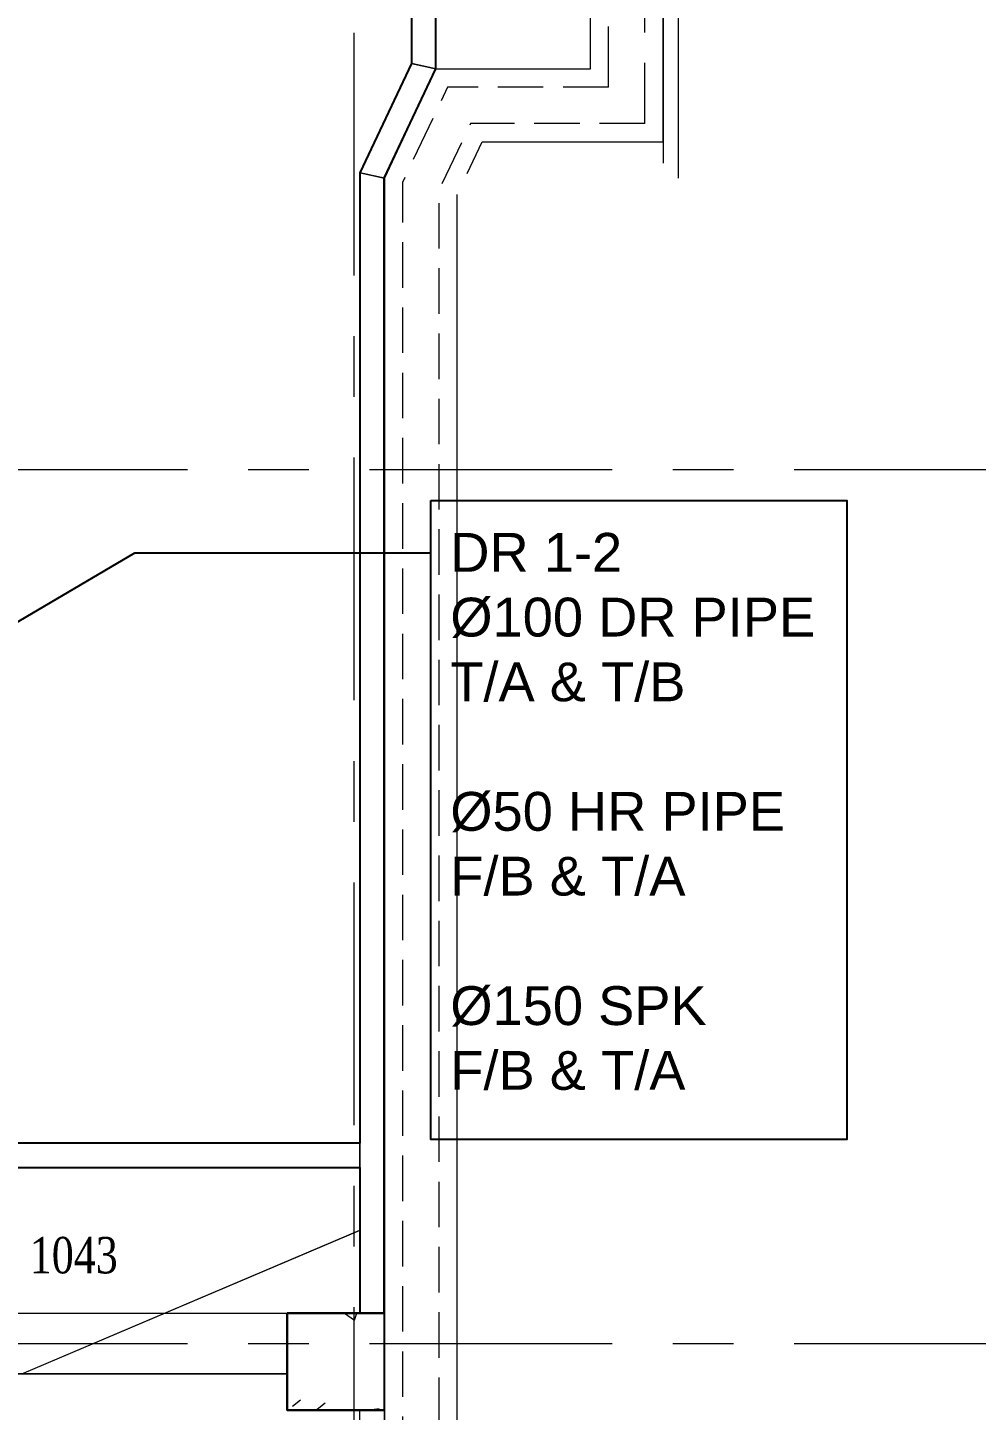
# Model space of a CAD drawing. Header units: millimetres. Extents: x -282761 to 137668, y -273845 to 94451.
# Drawn here: x 108317 to 116133, y -25375 to -13984 of the extents above; entities that cross this region are included whole.
import ezdxf
from ezdxf import colors
from ezdxf.entities.mleader import LeaderData, LeaderLine
from ezdxf.math import Vec2, Vec3

# ---------------------------------------------------------------- set-up
doc = ezdxf.new("R2010")
doc.units = ezdxf.units.MM
for name, pattern in [('BLK_2 - 1ST__2ND_STOREY_PLAN-archi clean_11 SEPT 2024$0$IDA - Grid Line', [3500, 2000, -500, 500, -500]), ('BLK_2 - 1ST__2ND_STOREY_PLAN-archi clean_11 SEPT 2024$0$IDA - Hidden 065', [537.5, 375, -162.5]), ('BLK_2 - 1ST__2ND_STOREY_PLAN-archi clean_11 SEPT 2024$0$IDA - Hidden 2-1', [750, 500, -250])]:
    doc.linetypes.add(name, pattern=pattern)
doc.layers.get('Defpoints').update_dxf_attribs({"color": 8})
for name, color, linetype in [('ADRESS', 42, 'Continuous'), ('ANNOTATION', 7, 'Continuous'), ('BLK_2 - 1ST__2ND_STOREY_PLAN-archi clean_11 SEPT 2024$0$Retaining Walls', 8, 'Continuous')]:
    doc.layers.add(name, color=color, linetype=linetype)
for name, color, linetype, lineweight in [('BLK_2 - 1ST__2ND_STOREY_PLAN-archi clean_11 SEPT 2024$0$0-1', 8, 'Continuous', 5), ('BLK_2 - 1ST__2ND_STOREY_PLAN-archi clean_11 SEPT 2024$0$1599_DB_A_BLK2_HQ_R21-2ND STOREY 20230517--$0$S-_COLN----_E', 8, 'Continuous', 9), ('BLK_2 - 1ST__2ND_STOREY_PLAN-archi clean_11 SEPT 2024$0$_CATCHMENT_DRAIN', 8, 'Continuous', 0), ('BLK_2 - 1ST__2ND_STOREY_PLAN-archi clean_11 SEPT 2024$0$A-_DETA----_E-1', 8, 'Continuous', 9), ('BLK_2 - 1ST__2ND_STOREY_PLAN-archi clean_11 SEPT 2024$0$A-_DETA----_E-2', 8, 'BLK_2 - 1ST__2ND_STOREY_PLAN-archi clean_11 SEPT 2024$0$IDA - Hidden 065', 9), ('BLK_2 - 1ST__2ND_STOREY_PLAN-archi clean_11 SEPT 2024$0$A-_FLOR----_E', 8, 'Continuous', 9), ('BLK_2 - 1ST__2ND_STOREY_PLAN-archi clean_11 SEPT 2024$0$A-_HANR----_E3', 8, 'Continuous', 9), ('BLK_2 - 1ST__2ND_STOREY_PLAN-archi clean_11 SEPT 2024$0$A-_WALL----_E', 8, 'Continuous', 9), ('BLK_2 - 1ST__2ND_STOREY_PLAN-archi clean_11 SEPT 2024$0$A-DETL-____-OTLN-6', 8, 'BLK_2 - 1ST__2ND_STOREY_PLAN-archi clean_11 SEPT 2024$0$IDA - Hidden 2-1', 9), ('BLK_2 - 1ST__2ND_STOREY_PLAN-archi clean_11 SEPT 2024$0$S-_ANOTGRID_E-1', 8, 'BLK_2 - 1ST__2ND_STOREY_PLAN-archi clean_11 SEPT 2024$0$IDA - Grid Line', 9), ('BLK_2 - 1ST__2ND_STOREY_PLAN-archi clean_11 SEPT 2024$0$S-_COLN----_E-1', 8, 'Continuous', 25), ('BLK_2 - 1ST__2ND_STOREY_PLAN-archi clean_11 SEPT 2024$0$S-_COLN----_E-2', 8, 'Continuous', 9)]:
    doc.layers.add(name, color=color, linetype=linetype, lineweight=lineweight)
doc.styles.get("Standard").update_dxf_attribs({"font": 'arial.ttf'})
doc.styles.add('TIME', font='times.ttf', dxfattribs={"width": 0.8})

# ---------------------------------------------------------------- blocks, each defined once
blk = doc.blocks.new('Spkr-B2Foyer')
at = {"layer": 'Defpoints', "color": 30}
blk.add_lwpolyline([(-20852, -67302), (-20052, -67302), (-20052, -68102), (-20852, -68102)], close=True, dxfattribs=at)
blk = doc.blocks.new('BLK_2 - 1ST__2ND_STOREY_PLAN-archi clean_11 SEPT 2024$0$1599_DB_A_BLK2_HQ_R21_rvt-2-BLK 2 2ND STOREY PLAN')
at = {"layer": 'BLK_2 - 1ST__2ND_STOREY_PLAN-archi clean_11 SEPT 2024$0$S-_COLN----_E-2'}
h = blk.add_hatch(dxfattribs=at)
h.set_pattern_fill('FP_40', color=256, style=0, pattern_type=2)
h.set_pattern_definition([(50, (0, 0), (1821.841, -159.39), [190.5, -2095.5]), (355, (0, 0), (-352.428, 1910.567), [152.4, -1676.4]), (100.451, (151.8, -13.3), (1469.426, 1751.166), [161.9, -1780.9]), (46.184, (0, 508), (2710.79, -420.428), [285.75, -3143.25]), (96.636, (226, 473), (2374.026, 2474.276), [242.85, -2671.35]), (351.184, (0, 508), (2374.05, 2474.25), [228.6, -2514.6]), (21, (254, 381), (1516.143, -1022.652), [190.5, -2095.5]), (326, (254, 381), (618.02, 1841.88), [152.4, -1676.4]), (71.451, (380.3, 295.8), (2134.171, 819.212), [161.9, -1780.9]), (37.5, (0, 0), (30.886, 845.5504), [83.82, -1572.26, 83.82, -1617.98, -1682.75]), (37.5, (0, 0), (30.886, 845.5504), [-3357.88, 83.82, -1598.93]), (7.5, (0, 0), (668.1966, 1001.806), [83.82, -886.46, 83.82, -1534.16, -641.35]), (7.5, (0, 0), (668.1966, 1001.806), [-2588.26, 83.82, -557.53]), (327.5, (-566.4, 0), (1355.9093, -57.2896), [83.82, -551.18, 83.82, -1897.38, -2628.9]), (327.5, (-566.4, 0), (1355.9093, -57.2896), [-2616.2, 83.82, -2545.08]), (317.5, (-820.4, 0), (1481.293, 254.266), [83.82, -741.68, 83.82, -1231.9, -1866.9]), (317.5, (-820.4, 0), (1481.293, 254.266), [-2141.22, 83.82, -1783.08])])
h.paths.add_polyline_path([(-109836, -68102), (-109836, -67302), (-110636, -67302), (-110636, -68102), (-110036, -68102)])
at = {"layer": 'BLK_2 - 1ST__2ND_STOREY_PLAN-archi clean_11 SEPT 2024$0$A-_DETA----_E-1'}
blk.add_line((-112824, -67802), (-110036, -66619), dxfattribs=at)
at = {"layer": 'BLK_2 - 1ST__2ND_STOREY_PLAN-archi clean_11 SEPT 2024$0$A-_DETA----_E-2'}
for p, q in [((-117011, -67302), (-109836, -67302)), ((-109836, -67302), (-109836, -89402))]:
    blk.add_line(p, q, dxfattribs=at)
at = {"layer": 'BLK_2 - 1ST__2ND_STOREY_PLAN-archi clean_11 SEPT 2024$0$A-_FLOR----_E'}
for p, q in [((-110636, -67802), (-110636, -67302)), ((-110636, -67302), (-110036, -67302)), ((-110636, -67802), (-115611, -67802)), ((-115611, -67802), (-110636, -67802)), ((-110636, -68102), (-110636, -67802))]:
    blk.add_line(p, q, dxfattribs=at)
at = {"layer": 'BLK_2 - 1ST__2ND_STOREY_PLAN-archi clean_11 SEPT 2024$0$A-_WALL----_E'}
for p, q in [((-109611, -57008), (-109611, -36902)), ((-109411, -36902), (-109411, -57052)), ((-110036, -57908), (-109633, -57052)), ((-109411, -57052), (-109836, -57952)), ((-109633, -57052), (-109611, -57008)), ((-109611, -57008), (-109411, -57052)), ((-109411, -57052), (-109611, -57008)), ((-110036, -57908), (-109836, -57952)), ((-110036, -67302), (-110036, -57908)), ((-109836, -57952), (-110036, -57908)), ((-109836, -57952), (-109836, -67302)), ((-109836, -67302), (-110036, -67302))]:
    blk.add_line(p, q, dxfattribs=at)
at = {"layer": 'BLK_2 - 1ST__2ND_STOREY_PLAN-archi clean_11 SEPT 2024$0$S-_COLN----_E-1'}
for p, q in [((-109836, -67302), (-110636, -67302)), ((-110636, -67302), (-110636, -68102)), ((-109836, -68102), (-109836, -67302)), ((-110636, -68102), (-109836, -68102))]:
    blk.add_line(p, q, dxfattribs=at)
blk = doc.blocks.new('BLK_2 - 1ST__2ND_STOREY_PLAN-archi clean_11 SEPT 2024')
at = {"layer": 'BLK_2 - 1ST__2ND_STOREY_PLAN-archi clean_11 SEPT 2024$0$1599_DB_A_BLK2_HQ_R21-2ND STOREY 20230517--$0$S-_COLN----_E'}
h = blk.add_hatch(dxfattribs=at)
h.set_pattern_fill('FP_1', color=256, style=0, pattern_type=2)
h.set_pattern_definition([(50, (-41522.3, -42727.7), (1821.84, -159.39), [190.5, -2095.5]), (355, (-41522.3, -42727.7), (-352.43, 1910.57), [152.4, -1676.4]), (100.451, (-41370.4, -42741), (1469.43, 1751.17), [161.9, -1780.9]), (46.184, (-41522.3, -42219.7), (2710.79, -420.43), [285.75, -3143.25]), (96.636, (-41296.4, -42254.7), (2374.03, 2474.28), [242.85, -2671.35]), (351.184, (-41522.3, -42219.7), (2374.05, 2474.25), [228.6, -2514.6]), (21, (-41268.3, -42346.7), (1516.14, -1022.65), [190.5, -2095.5]), (326, (-41268.3, -42346.7), (618.02, 1841.88), [152.4, -1676.4]), (71.451, (-41141.9, -42432), (2134.17, 819.21), [161.9, -1780.9]), (37.5, (-41522.25, -42727.7), (30.886, 845.55), [83.82, -1572.26, 83.82, -1617.98, -1682.75]), (37.5, (-41522.25, -42727.7), (30.886, 845.55), [-3357.88, 83.82, -1598.93]), (7.5, (-41522.25, -42727.7), (668.197, 1001.806), [83.82, -886.46, 83.82, -1534.16, -641.35]), (7.5, (-41522.25, -42727.7), (668.197, 1001.806), [-2588.26, 83.82, -557.53]), (327.5, (-42088.7, -42727.7), (1355.91, -57.29), [83.82, -551.18, 83.82, -1897.38, -2628.9]), (327.5, (-42088.7, -42727.7), (1355.91, -57.29), [-2616.2, 83.82, -2545.08]), (317.5, (-42342.7, -42727.7), (1481.293, 254.266), [83.82, -741.68, 83.82, -1231.9, -1866.9]), (317.5, (-42342.7, -42727.7), (1481.293, 254.266), [-2141.22, 83.82, -1783.08])])
h.paths.add_polyline_path([(-20852, -68102), (-20052, -68102), (-20052, -67302), (-20852, -67302)], flags=0)
for p, q in [((-19827, -57008), (-19827, -36902)), ((-19627, -36902), (-19627, -57052)), ((-20252, -57908), (-19827, -57008)), ((-19627, -57052), (-20052, -57952)), ((-19827, -57008), (-19627, -57052)), ((-20052, -57952), (-20252, -57908)), ((-20252, -67302), (-20252, -57908)), ((-20052, -57952), (-20052, -67302)), ((-23039, -67802), (-20252, -66619)), ((-27227, -67302), (-20052, -67302)), ((-20852, -67302), (-20852, -68102)), ((-20052, -67302), (-20852, -67302)), ((-20052, -67302), (-20052, -89402)), ((-20052, -68102), (-20052, -67302)), ((-25827, -67802), (-20852, -67802)), ((-20852, -68102), (-20052, -68102)), ((-20252, -74352), (-20252, -68102)), ((-20052, -68102), (-20052, -74352))]:
    blk.add_line(p, q, dxfattribs=at)
at = {"layer": 'BLK_2 - 1ST__2ND_STOREY_PLAN-archi clean_11 SEPT 2024$0$_CATCHMENT_DRAIN'}
for points in [[(-17754, -57652), (-17754, -36302), (-19744, -36302)], [(-18354, -57052), (-18354, -57052), (-18354, -36902), (-19744, -36902)], [(-19969, -57777), (-19627, -57052), (-18354, -57052)], [(-19369, -57912), (-19246, -57652), (-17754, -57652)]]:
    blk.add_lwpolyline(points, dxfattribs=at)
at = {"layer": 'BLK_2 - 1ST__2ND_STOREY_PLAN-archi clean_11 SEPT 2024$0$A-_DETA----_E-1', "flags": 128}
blk.add_lwpolyline([(-20052, -57952), (-20052, -75152), (-19452, -75152), (-19452, -58087)], dxfattribs=at)
at = {"layer": 'BLK_2 - 1ST__2ND_STOREY_PLAN-archi clean_11 SEPT 2024$0$A-_DETA----_E-2'}
blk.add_line((-19627, -57052), (-20052, -57952), dxfattribs=at)
at = {"layer": 'BLK_2 - 1ST__2ND_STOREY_PLAN-archi clean_11 SEPT 2024$0$A-_DETA----_E-2', "flags": 128}
for points in [[(-18204, -57202), (-19531, -57202), (-19902, -57986), (-19902, -75002)], [(-17904, -57502), (-19341, -57502), (-19602, -58053), (-19602, -75002)]]:
    blk.add_lwpolyline(points, dxfattribs=at)
at = {"layer": 'BLK_2 - 1ST__2ND_STOREY_PLAN-archi clean_11 SEPT 2024$0$A-_FLOR----_E'}
blk.add_line((-20052, -57952), (-20052, -98752), dxfattribs=at)
at = {"layer": 'BLK_2 - 1ST__2ND_STOREY_PLAN-archi clean_11 SEPT 2024$0$A-_HANR----_E3'}
for p, q in [((-17752, -57827), (-17752, -35027)), ((-17752, -57827), (-17752, -35027)), ((-17627, -57952), (-17627, -35152)), ((-17627, -57952), (-17627, -35152))]:
    blk.add_line(p, q, dxfattribs=at)
at = {"layer": 'BLK_2 - 1ST__2ND_STOREY_PLAN-archi clean_11 SEPT 2024$0$A-DETL-____-OTLN-6'}
for points in [[(-17904, -57502), (-17904, -57502), (-17904, -36452), (-19744, -36452)], [(-18204, -57202), (-18204, -57202), (-18204, -36752), (-19744, -36752)]]:
    blk.add_lwpolyline(points, dxfattribs=at)
at = {"layer": 'BLK_2 - 1ST__2ND_STOREY_PLAN-archi clean_11 SEPT 2024$0$Retaining Walls', "ltscale": 500}
blk.add_lwpolyline([(-25827, -45952), (-26027, -45952), (-26027, -65002), (-25827, -65002), (-25827, -64762), (-25027, -64762), (-25027, -65902), (-25827, -65902), (-25827, -65802), (-26027, -65802), (-26027, -66102), (-20252, -66102), (-20252, -67302), (-20052, -67302), (-20052, -57952), (-19627, -57052), (-19627, -45952), (-19827, -45952), (-19827, -57008), (-20252, -57908), (-20252, -65902), (-24827, -65902), (-24827, -64562), (-25827, -64562)], close=True, dxfattribs=at)
at = {"layer": 'BLK_2 - 1ST__2ND_STOREY_PLAN-archi clean_11 SEPT 2024$0$S-_ANOTGRID_E-1'}
for p, q in [((-20302, -28753), (-20302, -122559)), ((-51674, -60352), (4861, -60352)), ((-51674, -67552), (4861, -67552))]:
    blk.add_line(p, q, dxfattribs=at)
at = {"layer": 'BLK_2 - 1ST__2ND_STOREY_PLAN-archi clean_11 SEPT 2024$0$0-1'}
blk.add_blockref('BLK_2 - 1ST__2ND_STOREY_PLAN-archi clean_11 SEPT 2024$0$1599_DB_A_BLK2_HQ_R21_rvt-2-BLK 2 2ND STOREY PLAN', (89785, 0), dxfattribs=at)

msp = doc.modelspace()

# ---------------------------------------------------------------- linework, layer by layer
at = {"layer": 'ANNOTATION'}
msp.add_lwpolyline([(111639.4, -17878.7), (115064.9, -17878.7), (115064.9, -23143.1), (111639.4, -23143.1)], close=True, dxfattribs=at)

# ---------------------------------------------------------------- block references
at = {"color": 30}
msp.add_blockref('Spkr-B2Foyer', (131307.1, 42727.7), dxfattribs=at)
at = {"layer": 'BLK_2 - 1ST__2ND_STOREY_PLAN-archi clean_11 SEPT 2024$0$_CATCHMENT_DRAIN'}
msp.add_blockref('BLK_2 - 1ST__2ND_STOREY_PLAN-archi clean_11 SEPT 2024', (131307.1, 42727.7), dxfattribs=at)

# ---------------------------------------------------------------- texts
at = {"layer": 'ADRESS', "insert": (108334.9, -23946.2), "char_height": 300, "width": 1194.075, "attachment_point": 1, "style": 'TIME'}
msp.add_mtext('1043', dxfattribs=at)

# ---------------------------------------------------------------- leaders
at = {"layer": 'ANNOTATION'}
ml = msp.add_multileader_mtext('Standard', dxfattribs=at)
ml.set_content('DR 1-2\\P%%C100 DR PIPE\\PT/A & T/B\\P\\P%%C50 HR PIPE \\PF/B & T/A\\P\\P%%C150 SPK \\PF/B & T/A', color=256)
ml.set_leader_properties()
ml.build(insert=Vec2(0, 0))
ml.multileader.update_dxf_attribs({"arrow_head_size": 320, "scale": 80})
ctx = ml.context
ctx.base_point, ctx.scale, ctx.char_height, ctx.arrow_head_size, ctx.landing_gap_size, ctx.plane_origin = Vec3(111639.4, -18310.1), 80, 320, 320, 160, Vec3(106003, -22158.8)
notes = []
notes.append((ctx, [(0, (1, 1, 0), (109199.1, -18310.1), (1, 0), 2440.3, [(2, [(103700.6, -20883.7), (103726.2, -21760.9), (103759.4, -21520.8)], 0, [])])]))
ctx.mtext.insert, ctx.mtext.flow_direction = Vec3(111799.4, -18146.4), 5
for ctx, leaders in notes:
    for number, flags, end, landing, length, lines in leaders:
        leader = LeaderData()
        leader.index, (leader.has_last_leader_line, leader.has_dogleg_vector, leader.attachment_direction) = number, flags
        leader.last_leader_point, leader.dogleg_vector, leader.dogleg_length = Vec3(end), Vec3(landing), length
        for number, points, colour, breaks in lines:
            line = LeaderLine()
            line.index, line.vertices, line.color, line.breaks = number, Vec3.list(points), colors.encode_raw_color(colour), breaks
            leader.lines.append(line)
        ctx.leaders.append(leader)

doc.saveas('drawing.dxf')
